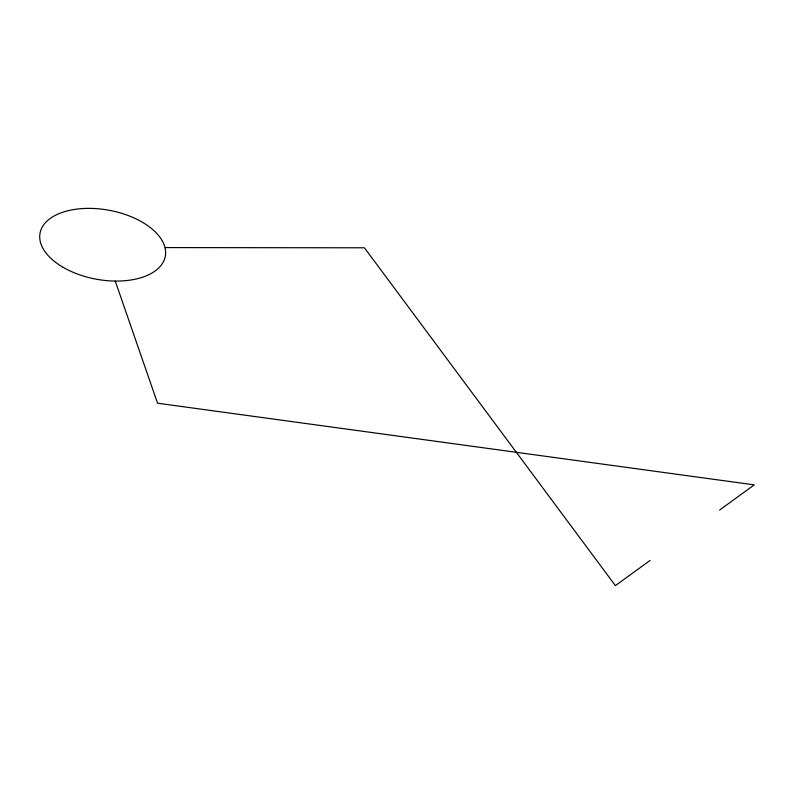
<?xml version="1.0" encoding="UTF-8"?>
<svg xmlns="http://www.w3.org/2000/svg" width="794" height="794" viewBox="0 0 794 794"><rect width="100%" height="100%" fill="white"/><g stroke="black" fill="none" stroke-linecap="round" stroke-linejoin="round"><path stroke-width="1.19" d="M650.117 560.435L615.39 585.625L364.426 247.788L165.212 247.589M719.572 510.056L754.3 484.866L157.549 403.213L115.249 281.076M63.103 267.31A63.699 35.065 10.4 0 0 164.874 258.1A63.699 35.065 10.4 0 0 80.015 208.762A63.699 35.065 10.4 0 0 63.103 267.31"/></g></svg>
